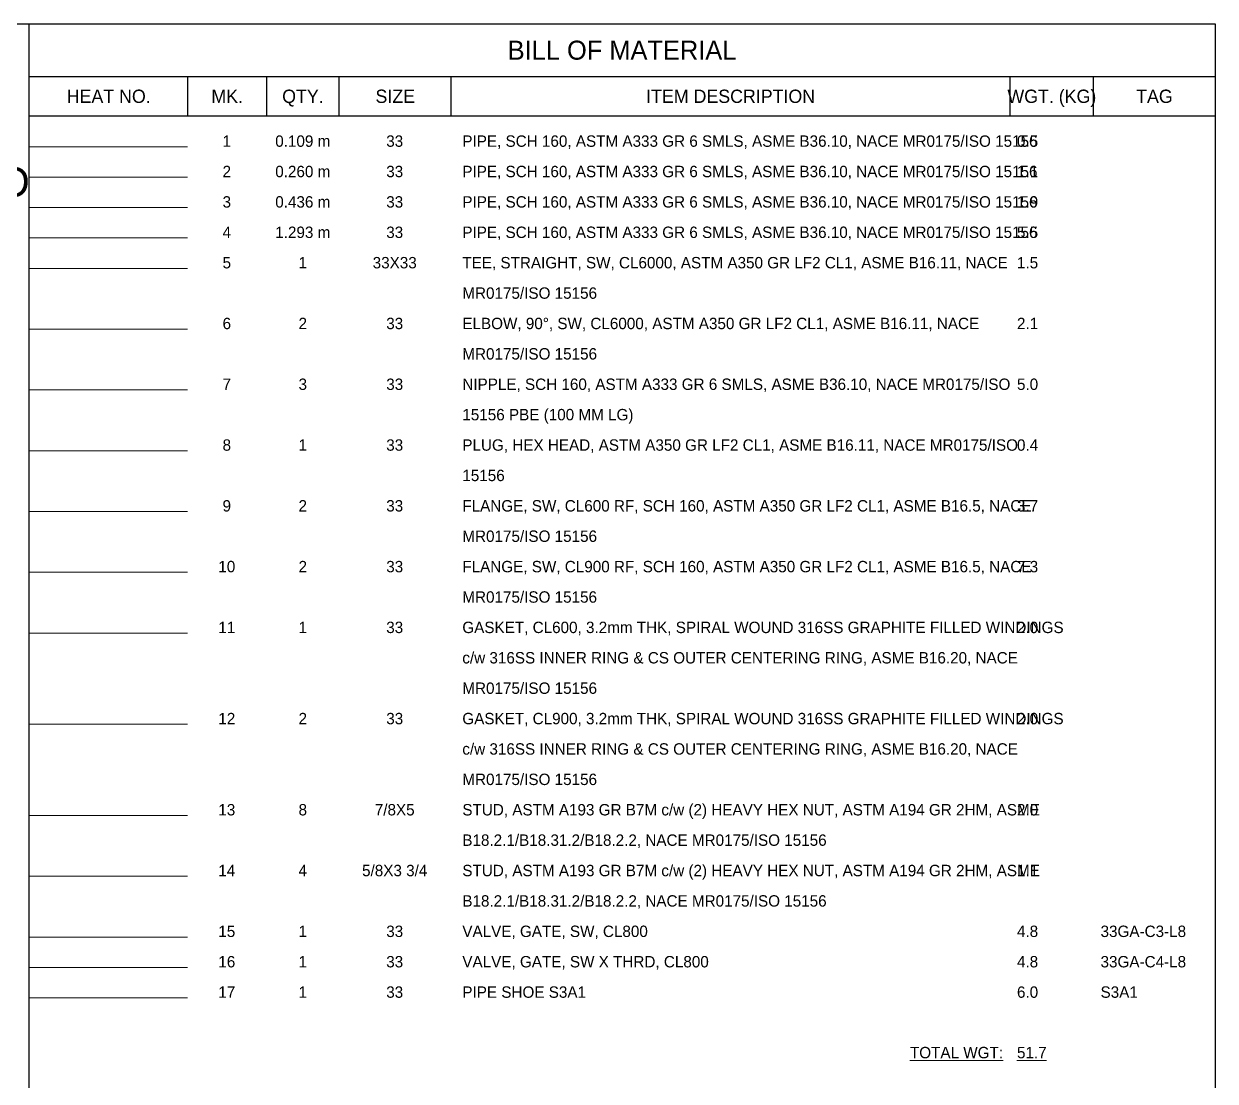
# Model space of a CAD drawing. Extents: x -4 to 431, y -3 to 272.
# Drawn here: x 265.1 to 421.9, y 129 to 268.2 of the extents above; entities that cross this region are included whole.
import ezdxf
from ezdxf.enums import TextEntityAlignment as Align

# ---------------------------------------------------------------- set-up
doc = ezdxf.new("R2010")
doc.units = 0
doc.header["$LTSCALE"] = 10
doc.layers.get('0').update_dxf_attribs({"lineweight": 0})
doc.layers.get('DEFPOINTS').update_dxf_attribs({"color": 9})
for name, color, linetype in [('BOM', 7, 'Continuous'), ('Title Block', 255, 'Continuous'), ('TITLE BLOCK-TEXT', 12, 'Continuous')]:
    doc.layers.add(name, color=color, linetype=linetype)
doc.styles.add('framdcn', font='', dxfattribs={"height": 2.5})
doc.styles.add('HmNote', font='hm.shx')
doc.styles.add('Scovan Standard', font='', dxfattribs={"height": 2.5})
doc.styles.get("Standard").update_dxf_attribs({"font": ''})
doc.styles.get('framdcn').set_extended_font_data('Franklin Gothic Medium Cond')
doc.styles.get('Scovan Standard').set_extended_font_data('Franklin Gothic Medium Cond')
doc.styles.get('Standard').set_extended_font_data('Franklin Gothic Medium Cond')

# ---------------------------------------------------------------- blocks, each defined once
blk = doc.blocks.new('tt-sv-iso-db')
at = {"layer": 'BOM', "color": 255}
blk.add_line((-156.14, 0), (-156.14, -212.17), dxfattribs=at)
at = {"layer": 'BOM', "color": 3}
for p, q in [((-156.14, -6.94), (0, -6.94)), ((-135.24, -12.14), (-135.24, -6.94)), ((-135.24, -12.14), (-135.24, -6.94)), ((-124.84, -12.14), (-124.84, -6.94)), ((-115.3, -12.14), (-115.3, -6.94)), ((-100.55, -12.14), (-100.55, -6.94)), ((-27, -12.14), (-27, -6.94)), ((-16, -12.14), (-16, -6.94)), ((0, -12.14), (-156.14, -12.14))]:
    blk.add_line(p, q, dxfattribs=at)
at = {"layer": 'BOM', "color": 3, "style": 'Scovan Standard'}
blk.add_text('BILL OF MATERIAL', height=2.5, dxfattribs=at).set_placement((-78.07, -3.47), align=Align.MIDDLE_CENTER)
at = {"layer": 'BOM', "style": 'Scovan Standard'}
for s, p in [('HEAT NO.', (-145.63, -9.54)), ('MK.', (-130.04, -9.54)), ('QTY.', (-120.07, -9.54)), ('SIZE', (-107.92, -9.54)), ('ITEM DESCRIPTION', (-63.78, -9.54)), ('WGT. (KG)', (-21.5, -9.54)), ('TAG', (-8, -9.54))]:
    blk.add_text(s, height=1.75, dxfattribs=at).set_placement(p, align=Align.MIDDLE_CENTER)
at = {"layer": 'DEFPOINTS', "color": 1, "insert": (-196.72, -12.14), "char_height": 4, "width": 81.4864, "attachment_point": 2, "style": 'HmNote'}
blk.add_mtext('\\pxql;ANY MODIFICATIONS REQUIRED MUST BE MODELED PRIOR TO REVISING THIS DRAWING.', dxfattribs=at)
at = {"layer": 'TITLE BLOCK-TEXT', "color": 210, "style": 'Scovan Standard'}
for tag, p in [('CN', (-57.69, -221.76)), ('MOD_NO', (-41.21, -221.76)), ('INSULATION', (-49.45, -229.02)), ('PAINT', (-16.49, -229.02)), ('LN', (-32.97, -236.28)), ('CLIENTDWGNO', (-32.97, -243.54))]:
    blk.add_attdef(tag, text='', height=2, dxfattribs=at).set_placement(p, align=Align.MIDDLE_CENTER)
at = {"layer": 'TITLE BLOCK-TEXT', "color": 210, "lineweight": 30, "flags": 104}
blk.add_attdef('WPS', text='', height=2, dxfattribs=at).set_placement((-16.43, -221.76), align=Align.MIDDLE_CENTER)
blk = doc.blocks.new('PADX-TBD')
at = {"layer": 'Title Block', "color": 255}
for p, q in [((0, 536.37), (843.77, 536.37)), ((843.77, 536.37), (843.77, 0))]:
    blk.add_line(p, q, dxfattribs=at)
at = {"layer": 'TITLE BLOCK-TEXT', "color": 12, "style": 'Scovan Standard', "flags": 8}
for tag, p in [('REF_5', (25, 38.42)), ('REV_5', (352.84, 38.42)), ('PROJECT5', (504.32, 38.42)), ('DATE5', (525.83, 38.42)), ('BY5', (542.96, 38.42)), ('CHK5', (555.71, 38.42)), ('PE5', (568.45, 38.42)), ('REF_4', (25, 31.19)), ('REV_4', (352.84, 31.19)), ('PROJECT4', (504.32, 31.19)), ('DATE4', (525.83, 31.19)), ('BY4', (542.96, 31.19)), ('CHK4', (555.71, 31.19)), ('PE4', (568.45, 31.19)), ('REF_3', (25, 23.97)), ('REV_3', (352.84, 23.97)), ('PROJECT3', (504.32, 23.97)), ('DATE3', (525.83, 23.97)), ('BY3', (542.96, 23.97)), ('CHK3', (555.71, 23.97)), ('PE3', (568.45, 23.97)), ('REF_2', (25, 16.74)), ('REV_2', (352.84, 16.74)), ('PROJECT2', (504.32, 16.74)), ('DATE2', (525.83, 16.74)), ('BY2', (542.96, 16.74)), ('CHK2', (555.71, 16.74)), ('PE2', (568.45, 16.74)), ('REF_1', (25, 9.51)), ('REV_1', (352.84, 9.51)), ('PROJECT1', (504.32, 9.51)), ('DATE1', (525.83, 9.51)), ('BY1', (542.96, 9.51)), ('CHK1', (555.71, 9.51)), ('PE1', (568.45, 9.51))]:
    blk.add_attdef(tag, text='', height=2.5, dxfattribs=at).set_placement(p, align=Align.MIDDLE_CENTER)
for tag, height, p in [('REF_5_DESC', 2.5, (52.27, 38.42)), ('REV_5_DESC', 2.5, (363.04, 38.42)), ('REF_4_DESC', 2.5, (52.27, 31.19)), ('REV_4_DESC', 2.5, (363.04, 31.19)), ('REF_3_DESC', 2.5, (52.27, 23.97)), ('REV_3_DESC', 2.5, (363.04, 23.97)), ('REF_2_DESC', 2.5, (52.27, 16.74)), ('REV_2_DESC', 2.5, (363.04, 16.74)), ('REF_1_DESC', 2.5, (52.27, 9.51)), ('REV_1_DESC', 2.5, (363.04, 9.51)), ('PATH', 2, (13, -2.9)), ('USER_PLOTTED', 2, (309, -2.9)), ('PLOT_DATE', 2, (348, -2.9))]:
    blk.add_attdef(tag, text='', height=height, dxfattribs=at).set_placement(p, align=Align.MIDDLE_LEFT)
at = {"layer": 'TITLE BLOCK-TEXT', "color": 12, "style": 'Scovan Standard'}
for tag, p in [('TITLE1', (747.45, 37.28)), ('LSD', (747.45, 31.28)), ('TITLE2', (747.45, 25.28)), ('TITLE3', (747.45, 19.28)), ('CLIENTDRAWINGNO', (686.57, 5.99)), ('RN', (838.5, 5.99))]:
    blk.add_attdef(tag, text='', height=4, dxfattribs=at).set_placement(p, align=Align.MIDDLE_CENTER)
at = {"layer": 'TITLE BLOCK-TEXT', "color": 210, "style": 'Scovan Standard', "flags": 8}
blk.add_attdef('DWGNO', text='', height=4, dxfattribs=at).set_placement((777.51, 5.99), align=Align.MIDDLE_CENTER)

msp = doc.modelspace()

# ---------------------------------------------------------------- linework, layer by layer
for p, q in [((421.89, 268.19), (421.89, 261.25)), ((265.77, 252), (286.64, 252)), ((265.77, 252), (286.64, 252)), ((265.77, 248), (286.64, 248)), ((265.77, 248), (286.64, 248)), ((265.77, 244), (286.64, 244)), ((265.77, 244), (286.64, 244)), ((265.77, 240), (286.64, 240)), ((265.77, 240), (286.64, 240)), ((265.77, 236), (286.64, 236)), ((265.77, 236), (286.64, 236)), ((265.77, 228), (286.64, 228)), ((265.77, 228), (286.64, 228)), ((265.77, 220), (286.64, 220)), ((265.77, 220), (286.64, 220)), ((265.77, 212), (286.64, 212)), ((265.77, 212), (286.64, 212)), ((265.77, 204), (286.64, 204)), ((265.77, 204), (286.64, 204)), ((265.77, 196), (286.64, 196)), ((265.77, 196), (286.64, 196)), ((265.77, 188), (286.64, 188)), ((265.77, 188), (286.64, 188)), ((265.77, 176), (286.64, 176)), ((265.77, 176), (286.64, 176)), ((265.77, 164), (286.64, 164)), ((265.77, 164), (286.64, 164)), ((265.77, 156), (286.64, 156)), ((265.77, 156), (286.64, 156)), ((265.77, 148), (286.64, 148)), ((265.77, 148), (286.64, 148)), ((265.77, 144), (286.64, 144)), ((265.77, 144), (286.64, 144)), ((265.77, 140), (286.64, 140)), ((265.77, 140), (286.64, 140))]:
    msp.add_line(p, q)

# ---------------------------------------------------------------- block references
at = {"xscale": 0.5, "yscale": 0.5, "zscale": 0.5}
msp.add_blockref('PADX-TBD', (0, 0), dxfattribs=at)
at = {"layer": 'BOM'}
msp.add_blockref('tt-sv-iso-db', (421.89, 268.19), dxfattribs=at)

# ---------------------------------------------------------------- texts
at = {"style": 'framdcn'}
msp.add_text('%%UTOTAL WGT:', height=1.5, dxfattribs=at).set_placement((393.97, 132.04), align=Align.RIGHT)
msp.add_text('%%UTOTAL WGT:', height=1.5, dxfattribs=at).set_placement((393.97, 132.04), align=Align.RIGHT)
msp.add_text('%%U51.7', height=1.5, dxfattribs=at).set_placement((395.8, 132.04))
msp.add_text('%%U51.7', height=1.5, dxfattribs=at).set_placement((395.8, 132.04))
at = {"layer": 'BOM', "style": 'framdcn'}
for s, p in [('1', (291.8, 252)), ('0.109 m', (301.8, 252)), ('33', (313.9, 252)), ('2', (291.8, 248)), ('0.260 m', (301.8, 248)), ('33', (313.9, 248)), ('3', (291.8, 244)), ('0.436 m', (301.8, 244)), ('33', (313.9, 244)), ('4', (291.8, 240)), ('1.293 m', (301.8, 240)), ('33', (313.9, 240)), ('5', (291.8, 236)), ('1', (301.8, 236)), ('33X33', (313.9, 236)), ('6', (291.8, 228)), ('2', (301.8, 228)), ('33', (313.9, 228)), ('7', (291.8, 220)), ('3', (301.8, 220)), ('33', (313.9, 220)), ('8', (291.8, 212)), ('1', (301.8, 212)), ('33', (313.9, 212)), ('9', (291.8, 204)), ('2', (301.8, 204)), ('33', (313.9, 204)), ('10', (291.8, 196)), ('2', (301.8, 196)), ('33', (313.9, 196)), ('11', (291.8, 188)), ('1', (301.8, 188)), ('33', (313.9, 188)), ('12', (291.8, 176)), ('2', (301.8, 176)), ('33', (313.9, 176)), ('13', (291.8, 164)), ('8', (301.8, 164)), ('7/8X5', (313.9, 164)), ('14', (291.8, 156)), ('4', (301.8, 156)), ('5/8X3 3/4', (313.9, 156)), ('15', (291.8, 148)), ('1', (301.8, 148)), ('33', (313.9, 148)), ('16', (291.8, 144)), ('1', (301.8, 144)), ('33', (313.9, 144)), ('17', (291.8, 140)), ('1', (301.8, 140)), ('33', (313.9, 140))]:
    msp.add_text(s, height=1.5, dxfattribs=at).set_placement(p, align=Align.CENTER)
for s, p in [('PIPE, SCH 160, ASTM A333 GR 6 SMLS, ASME B36.10, NACE MR0175/ISO 15156', (322.8, 252)), ('0.5', (395.8, 252)), ('PIPE, SCH 160, ASTM A333 GR 6 SMLS, ASME B36.10, NACE MR0175/ISO 15156', (322.8, 248)), ('1.1', (395.8, 248)), ('PIPE, SCH 160, ASTM A333 GR 6 SMLS, ASME B36.10, NACE MR0175/ISO 15156', (322.8, 244)), ('1.9', (395.8, 244)), ('PIPE, SCH 160, ASTM A333 GR 6 SMLS, ASME B36.10, NACE MR0175/ISO 15156', (322.8, 240)), ('5.5', (395.8, 240)), ('TEE, STRAIGHT, SW, CL6000, ASTM A350 GR LF2 CL1, ASME B16.11, NACE', (322.8, 236)), ('1.5', (395.8, 236)), ('MR0175/ISO 15156', (322.8, 232)), ('ELBOW, 90°, SW, CL6000, ASTM A350 GR LF2 CL1, ASME B16.11, NACE', (322.8, 228)), ('2.1', (395.8, 228)), ('MR0175/ISO 15156', (322.8, 224)), ('NIPPLE, SCH 160, ASTM A333 GR 6 SMLS, ASME B36.10, NACE MR0175/ISO', (322.8, 220)), ('5.0', (395.8, 220)), ('15156 PBE (100 MM LG)', (322.8, 216)), ('PLUG, HEX HEAD, ASTM A350 GR LF2 CL1, ASME B16.11, NACE MR0175/ISO', (322.8, 212)), ('0.4', (395.8, 212)), ('15156', (322.8, 208)), ('FLANGE, SW, CL600 RF, SCH 160, ASTM A350 GR LF2 CL1, ASME B16.5, NACE', (322.8, 204)), ('3.7', (395.8, 204)), ('MR0175/ISO 15156', (322.8, 200)), ('FLANGE, SW, CL900 RF, SCH 160, ASTM A350 GR LF2 CL1, ASME B16.5, NACE', (322.8, 196)), ('7.3', (395.8, 196)), ('MR0175/ISO 15156', (322.8, 192)), ('GASKET, CL600, 3.2mm THK, SPIRAL WOUND 316SS GRAPHITE FILLED WINDINGS', (322.8, 188)), ('2.0', (395.8, 188)), ('c/w 316SS INNER RING & CS OUTER CENTERING RING, ASME B16.20, NACE', (322.8, 184)), ('MR0175/ISO 15156', (322.8, 180)), ('GASKET, CL900, 3.2mm THK, SPIRAL WOUND 316SS GRAPHITE FILLED WINDINGS', (322.8, 176)), ('2.0', (395.8, 176)), ('c/w 316SS INNER RING & CS OUTER CENTERING RING, ASME B16.20, NACE', (322.8, 172)), ('MR0175/ISO 15156', (322.8, 168)), ('STUD, ASTM A193 GR B7M c/w (2) HEAVY HEX NUT, ASTM A194 GR 2HM, ASME', (322.8, 164)), ('2.0', (395.8, 164)), ('B18.2.1/B18.31.2/B18.2.2, NACE MR0175/ISO 15156', (322.8, 160)), ('STUD, ASTM A193 GR B7M c/w (2) HEAVY HEX NUT, ASTM A194 GR 2HM, ASME', (322.8, 156)), ('1.1', (395.8, 156)), ('B18.2.1/B18.31.2/B18.2.2, NACE MR0175/ISO 15156', (322.8, 152)), ('VALVE, GATE, SW, CL800', (322.8, 148)), ('4.8', (395.8, 148)), ('33GA-C3-L8', (406.8, 148)), ('VALVE, GATE, SW X THRD, CL800', (322.8, 144)), ('4.8', (395.8, 144)), ('33GA-C4-L8', (406.8, 144)), ('PIPE SHOE S3A1', (322.8, 140)), ('6.0', (395.8, 140)), ('S3A1', (406.8, 140))]:
    msp.add_text(s, height=1.5, dxfattribs=at).set_placement(p)

doc.saveas('drawing.dxf')
